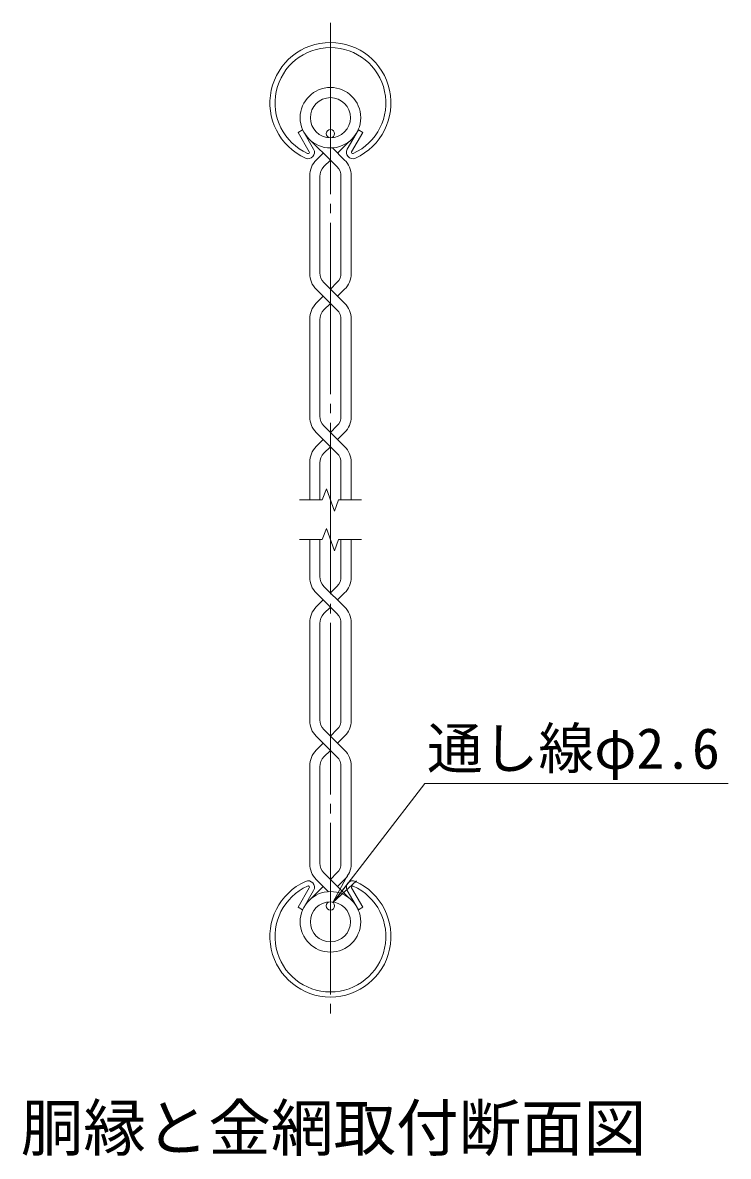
# Model space of a CAD drawing. Units: millimetres, scale not verified. Extents: x -10500 to 10500, y -7425 to 7425.
# Drawn here: x 30 to 2251, y 434 to 4004 of the extents above; entities that cross this region are included whole.
import ezdxf
from ezdxf.enums import TextEntityAlignment as Align

# ---------------------------------------------------------------- set-up
doc = ezdxf.new("R2010")
doc.units = ezdxf.units.MM
doc.header["$LTSCALE"] = 30
doc.linetypes.add('LONG_CHAIN', pattern=[21, 18, -1, 1, -1])
for name, color, linetype, lineweight in [('0-1_D-TTL-TXT', 7, 'Continuous', 9), ('0-2_D-STR-TXT', 7, 'Continuous', 9), ('0-4_D-STR1', 1, 'Continuous', 9), ('0-7_D-BMK', 2, 'LONG_CHAIN', 9), ('0-8_D-STR-DIM', 7, 'Continuous', 9), ('0-9_0', 7, 'Continuous', 9), ('0-A_D-STR3', 3, 'Continuous', 9), ('0-B_D-STR2', 7, 'Continuous', 9)]:
    doc.layers.add(name, color=color, linetype=linetype, lineweight=lineweight)
doc.styles.add('ＭＳ ゴシック', font='')
doc.styles.get('ＭＳ ゴシック').set_extended_font_data('MS Gothic')

# ---------------------------------------------------------------- blocks, each defined once
blk = doc.blocks.new('_Open')
at = {"layer": '0-9_0'}
blk.add_line((-30, 5), (0, 0), dxfattribs=at)
blk.add_lwpolyline([(-30, -5), (0, 0), (-30, 0)], dxfattribs=at)

msp = doc.modelspace()

# ---------------------------------------------------------------- linework, layer by layer
at = {"layer": '0-2_D-STR-TXT'}
msp.add_lwpolyline([(2250.76, 1608.4), (1295.93, 1608.4), (1007.72, 1234.7)], dxfattribs=at)
at = {"layer": '0-4_D-STR1'}
for p, q in [((896.74, 3658.63), (910.63, 3666.65)), ((931.83, 3597.85), (896.74, 3658.63)), ((945.72, 3605.87), (910.63, 3666.65)), ((1051.41, 3605.87), (1086.5, 3666.65)), ((1065.3, 3597.85), (1100.39, 3658.63)), ((1100.39, 3658.63), (1086.5, 3666.65)), ((931.83, 1279.66), (896.74, 1218.88)), ((945.72, 1271.64), (910.63, 1210.85)), ((1051.41, 1271.64), (1086.5, 1210.85)), ((1065.3, 1279.66), (1100.39, 1218.88)), ((896.74, 1218.88), (910.63, 1210.85)), ((1100.39, 1218.88), (1086.5, 1210.85))]:
    msp.add_line(p, q, dxfattribs=at)
for centre, radius, start, end in [((998.56, 3751.16), 190.5, 294.32478, 245.67522), ((998.56, 3751.16), 174.46, 294.32478, 245.67522), ((928.36, 3595.84), 20.05, 245.67522, 30), ((1068.77, 3595.84), 20.05, 150, 294.32478), ((928.36, 3595.84), 4.01, 245.67522, 30), ((1068.77, 3595.84), 4.01, 150, 294.32478), ((998.56, 1126.35), 190.5, 114.32478, 65.67522), ((998.56, 1126.35), 174.46, 114.32478, 65.67522), ((928.36, 1281.66), 20.05, 330, 114.32478), ((928.36, 1281.66), 4.01, 330, 114.32478), ((1068.77, 1281.66), 20.05, 65.67522, 210), ((1068.77, 1281.66), 4.01, 65.67522, 210)]:
    msp.add_arc(centre, radius, start, end, dxfattribs=at)
at = {"layer": '0-7_D-BMK'}
msp.add_line((998.56, 4004.16), (998.56, 873.35), dxfattribs=at)
at = {"layer": '0-8_D-STR-DIM'}
for p, q in [((985.74, 2536.49), (972.91, 2501.25)), ((1011.39, 2466.01), (985.74, 2536.49)), ((900.73, 2501.25), (972.91, 2501.25)), ((1024.21, 2501.25), (1011.39, 2466.01)), ((1024.21, 2501.25), (1096.4, 2501.25)), ((985.74, 2411.49), (972.91, 2376.26)), ((1011.39, 2341.02), (985.74, 2411.49)), ((900.73, 2376.26), (972.91, 2376.26)), ((1024.21, 2376.26), (1011.39, 2341.02)), ((1024.21, 2376.26), (1096.4, 2376.26))]:
    msp.add_line(p, q, dxfattribs=at)
at = {"layer": '0-A_D-STR3'}
for centre in [(998.56, 3654.68), (998.56, 1222.82)]:
    msp.add_circle(centre, 13, dxfattribs=at)
at = {"layer": '0-B_D-STR2'}
for p, q in [((998.56, 3571.01), (939.24, 3630.32)), ((1043.28, 3571.66), (1005.12, 3609.82)), ((1021.25, 3593.69), (1057.88, 3630.32)), ((953.84, 3571.66), (975.87, 3593.69)), ((978.31, 3550.75), (998.56, 3571.01)), ((1018.82, 3550.75), (998.56, 3571.01)), ((933.34, 3522.16), (933.34, 3214.04)), ((965.42, 3519.64), (965.42, 3216.56)), ((1031.7, 3519.64), (1031.7, 3216.56)), ((1063.78, 3522.16), (1063.78, 3214.04)), ((1043.28, 3120.47), (978.31, 3185.45)), ((1018.82, 3185.45), (998.56, 3165.19)), ((998.56, 3119.82), (953.84, 3164.54)), ((975.87, 3142.51), (953.84, 3120.47)), ((953.84, 3120.47), (975.87, 3142.51)), ((1043.28, 3164.54), (1021.25, 3142.51)), ((978.31, 3099.57), (998.56, 3119.82)), ((1018.82, 3099.57), (998.56, 3119.82)), ((933.34, 3070.98), (933.34, 2762.86)), ((1063.78, 3070.98), (1063.78, 2762.86)), ((965.42, 3068.45), (965.42, 2765.38)), ((1031.7, 3068.45), (1031.7, 2765.38)), ((998.56, 2668.64), (953.84, 2713.36)), ((1043.28, 2669.29), (978.31, 2734.26)), ((1018.82, 2734.26), (998.56, 2714.01)), ((1043.28, 2713.36), (1021.25, 2691.32)), ((975.87, 2691.32), (953.84, 2669.29)), ((953.84, 2669.29), (975.87, 2691.32)), ((978.31, 2648.38), (998.56, 2668.64)), ((1018.82, 2648.38), (998.56, 2668.64)), ((933.34, 2619.79), (933.34, 2501.25)), ((965.42, 2617.27), (965.42, 2501.25)), ((1031.7, 2617.27), (1031.7, 2501.25)), ((1063.78, 2619.79), (1063.78, 2501.25)), ((933.34, 2257.71), (933.34, 2376.26)), ((965.42, 2260.24), (965.42, 2376.26)), ((1031.7, 2260.24), (1031.7, 2376.26)), ((1063.78, 2257.71), (1063.78, 2376.26)), ((1043.28, 2164.15), (978.31, 2229.12)), ((1018.82, 2229.12), (998.56, 2208.87)), ((1018.82, 2143.24), (953.84, 2208.22)), ((975.87, 2186.18), (953.84, 2164.15)), ((1043.28, 2208.22), (1021.25, 2186.18)), ((998.56, 2163.5), (978.31, 2143.24)), ((933.34, 1806.53), (933.34, 2114.65)), ((965.42, 1809.05), (965.42, 2112.13)), ((1031.7, 1809.05), (1031.7, 2112.13)), ((1063.78, 1806.53), (1063.78, 2114.65)), ((1018.82, 1692.06), (953.84, 1757.03)), ((1043.28, 1712.96), (978.31, 1777.94)), ((1018.82, 1777.94), (998.56, 1757.68)), ((1043.28, 1757.03), (1021.25, 1735)), ((975.87, 1735), (953.84, 1712.96)), ((998.56, 1712.31), (978.31, 1692.06)), ((933.34, 1355.35), (933.34, 1663.47)), ((965.42, 1357.87), (965.42, 1660.94)), ((1031.7, 1357.87), (1031.7, 1660.94)), ((1063.78, 1355.35), (1063.78, 1663.47)), ((978.31, 1326.75), (1057.88, 1247.18)), ((1018.82, 1326.75), (998.56, 1306.5)), ((953.84, 1305.85), (992.01, 1267.68)), ((1043.28, 1305.85), (1021.25, 1283.81)), ((975.87, 1283.81), (939.24, 1247.18))]:
    msp.add_line(p, q, dxfattribs=at)
for centre, radius in [((998.56, 3704.85), 95.25), ((998.56, 3704.85), 63.17), ((998.56, 1172.66), 95.25), ((998.56, 1172.66), 63.17)]:
    msp.add_circle(centre, radius, dxfattribs=at)
for centre, radius, start, end in [((1003.34, 3522.16), 70, 135, 180), ((993.78, 3522.16), 70, 0, 45), ((1003.34, 3522.16), 38, 131.19984, 183.80396), ((993.78, 3522.16), 38, 356.19604, 48.80016), ((1003.34, 3214.04), 70, 180, 225), ((1003.34, 3214.04), 38, 176.19604, 228.80016), ((993.78, 3214.04), 38, 311.19984, 3.80396), ((993.78, 3214.04), 70, 315, 0), ((1003.34, 3070.98), 70, 135, 180), ((993.78, 3070.98), 70, 0, 45), ((1003.34, 3070.98), 38, 131.19984, 183.80396), ((993.78, 3070.98), 38, 356.19604, 48.80016), ((1003.34, 2762.86), 70, 180, 225), ((1003.34, 2762.86), 38, 176.19604, 228.80016), ((993.78, 2762.86), 38, 311.19984, 3.80396), ((993.78, 2762.86), 70, 315, 0), ((1003.34, 2619.79), 70, 135, 180), ((1003.34, 2619.79), 38, 131.19984, 183.80396), ((993.78, 2619.79), 38, 356.19604, 48.80016), ((993.78, 2619.79), 70, 0, 45), ((1003.34, 2257.71), 70, 180, 225), ((1003.34, 2257.71), 38, 176.19604, 228.80016), ((993.78, 2257.71), 38, 311.19984, 3.80396), ((993.78, 2257.71), 70, 315, 0), ((1003.34, 2114.65), 70, 135, 180), ((1003.34, 2114.65), 38, 131.19984, 183.80396), ((993.78, 2114.65), 38, 356.19604, 48.80016), ((993.78, 2114.65), 70, 0, 45), ((1003.34, 1806.53), 70, 180, 225), ((1003.34, 1806.53), 38, 176.19604, 228.80016), ((993.78, 1806.53), 38, 311.19984, 3.80396), ((993.78, 1806.53), 70, 315, 0), ((1003.34, 1663.47), 70, 135, 180), ((1003.34, 1663.47), 38, 131.19984, 183.80396), ((993.78, 1663.47), 38, 356.19604, 48.80016), ((993.78, 1663.47), 70, 0, 45), ((1003.34, 1355.35), 38, 176.19604, 228.80016), ((993.78, 1355.35), 38, 311.19984, 3.80396), ((1003.34, 1355.35), 70, 180, 225), ((993.78, 1355.35), 70, 315, 0)]:
    msp.add_arc(centre, radius, start, end, dxfattribs=at)

# ---------------------------------------------------------------- block references
at = {"layer": '0-2_D-STR-TXT', "xscale": 3.333333, "yscale": 3.333333, "rotation": 232.35992}
msp.add_blockref('_Open', (1006.5, 1233.12), dxfattribs=at)

# ---------------------------------------------------------------- texts
at = {"layer": '0-1_D-TTL-TXT', "style": 'ＭＳ ゴシック'}
msp.add_text('胴縁と金網取付断面図', height=144.3, dxfattribs=at).set_placement((23.94, 408.51), align=Align.BOTTOM_LEFT)
at = {"layer": '0-2_D-STR-TXT', "style": 'ＭＳ ゴシック'}
msp.add_text('通し線φ2.6', height=128.6, dxfattribs=at).set_placement((1302.41, 1616.17), align=Align.BOTTOM_LEFT)

doc.saveas('drawing.dxf')
